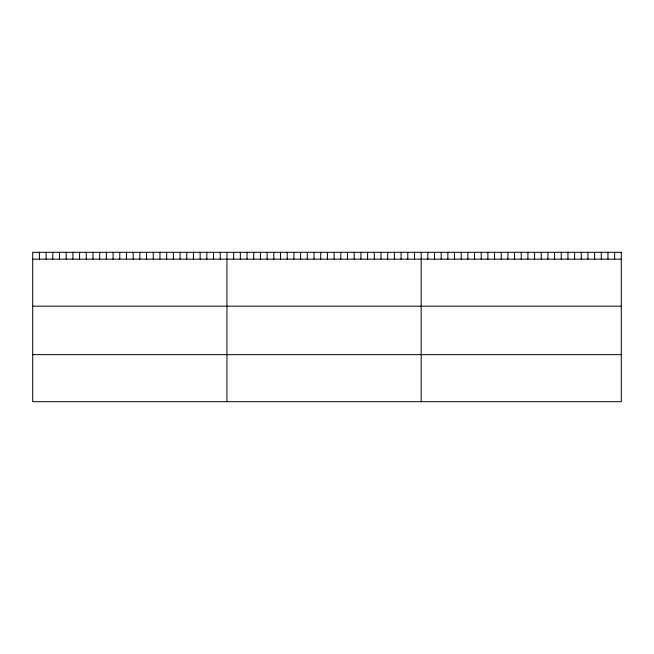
<?xml version="1.0" encoding="UTF-8"?>
<svg xmlns="http://www.w3.org/2000/svg" width="654" height="654" viewBox="0 0 654 654"><rect width="100%" height="100%" fill="white"/><g stroke="black" fill="none" stroke-linecap="round" stroke-linejoin="round"><path stroke-width="0.98" d="M32.7 259.147L621.3 259.147M32.7 306.186L621.3 306.186M32.7 354.656L621.3 354.656M614.629 252.305L614.629 259.147M607.958 252.305L607.958 259.147M601.288 252.305L601.288 259.147M594.617 252.305L594.617 259.147M587.946 252.305L587.946 259.147M581.275 252.305L581.275 259.147M574.604 252.305L574.604 259.147M567.934 252.305L567.934 259.147M561.263 252.305L561.263 259.147M554.592 252.305L554.592 259.147M547.921 252.305L547.921 259.147M541.25 252.305L541.25 259.147M534.58 252.305L534.58 259.147M527.909 252.305L527.909 259.147M521.238 252.305L521.238 259.147M514.567 252.305L514.567 259.147M507.896 252.305L507.896 259.147M501.226 252.305L501.226 259.147M494.555 252.305L494.555 259.147M487.884 252.305L487.884 259.147M481.213 252.305L481.213 259.147M474.542 252.305L474.542 259.147M467.872 252.305L467.872 259.147M461.201 252.305L461.201 259.147M454.53 252.305L454.53 259.147M447.859 252.305L447.859 259.147M441.188 252.305L441.188 259.147M434.518 252.305L434.518 259.147M427.847 252.305L427.847 259.147M421.176 252.305L421.176 401.695M414.481 252.305L414.481 259.147M407.777 252.305L407.777 259.147M401.082 252.305L401.082 259.147M394.387 252.305L394.387 259.147M387.683 252.305L387.683 259.147M380.988 252.305L380.988 259.147M374.292 252.305L374.292 259.147M367.597 252.305L367.597 259.147M360.894 252.305L360.894 259.147M354.198 252.305L354.198 259.147M347.503 252.305L347.503 259.147M340.799 252.305L340.799 259.147M334.104 252.305L334.104 259.147M327.409 252.305L327.409 259.147M320.705 252.305L320.705 259.147M314.01 252.305L314.01 259.147M307.315 252.305L307.315 259.147M300.611 252.305L300.611 259.147M293.916 252.305L293.916 259.147M287.22 252.305L287.22 259.147M280.517 252.305L280.517 259.147M273.822 252.305L273.822 259.147M267.126 252.305L267.126 259.147M260.431 252.305L260.431 259.147M253.727 252.305L253.727 259.147M247.032 252.305L247.032 259.147M240.337 252.305L240.337 259.147M233.633 252.305L233.633 259.147M226.938 252.305L226.938 401.695M220.243 252.305L220.243 259.147M213.539 252.305L213.539 259.147M206.844 252.305L206.844 259.147M200.149 252.305L200.149 259.147M193.445 252.305L193.445 259.147M186.75 252.305L186.75 259.147M180.054 252.305L180.054 259.147M173.359 252.305L173.359 259.147M166.656 252.305L166.656 259.147M159.96 252.305L159.96 259.147M153.265 252.305L153.265 259.147M146.561 252.305L146.561 259.147M139.866 252.305L139.866 259.147M133.171 252.305L133.171 259.147M126.467 252.305L126.467 259.147M119.772 252.305L119.772 259.147M113.077 252.305L113.077 259.147M106.373 252.305L106.373 259.147M99.678 252.305L99.678 259.147M92.982 252.305L92.982 259.147M86.279 252.305L86.279 259.147M79.584 252.305L79.584 259.147M72.888 252.305L72.888 259.147M66.193 252.305L66.193 259.147M59.489 252.305L59.489 259.147M52.794 252.305L52.794 259.147M46.099 252.305L46.099 259.147M39.395 252.305L39.395 259.147M621.3 252.305L32.7 252.305L32.7 401.695L621.3 401.695L621.3 252.305"/></g></svg>
